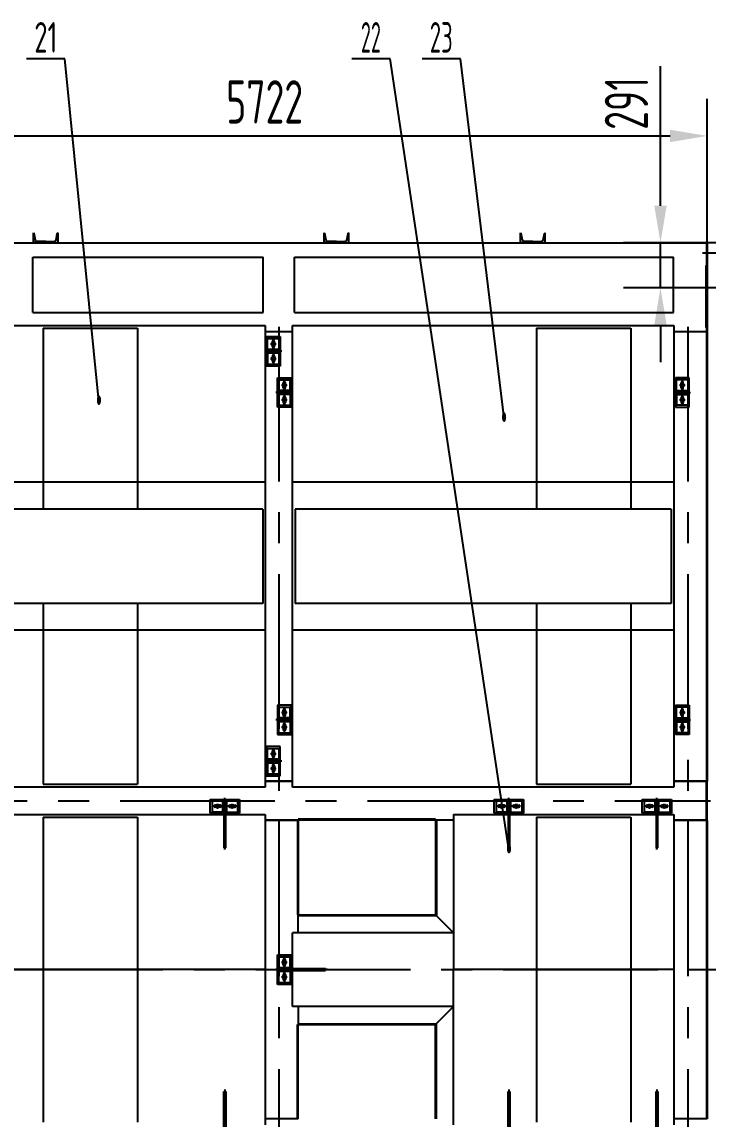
# Model space of a CAD drawing. Header units: millimetres. Extents: x 0 to 33600, y -915 to 23760.
# Drawn here: x 8708 to 13145, y 6398 to 13491 of the extents above; entities that cross this region are included whole.
import ezdxf
from ezdxf.enums import TextEntityAlignment as Align

# ---------------------------------------------------------------- set-up
doc = ezdxf.new("R2010")
doc.units = ezdxf.units.MM
doc.header["$LTSCALE"] = 800
doc.linetypes.add('F', pattern=[0.75, 0.5, -0.25])
doc.linetypes.add('G', pattern=[2, 1.25, -0.25, 0.25, -0.25])
for name, color, linetype in [('01', 7, 'Continuous'), ('02', 1, 'Continuous'), ('04', 2, 'F'), ('05', 4, 'G'), ('08', 1, 'Continuous'), ('11', 3, 'Continuous')]:
    doc.layers.add(name, color=color, linetype=linetype)
doc.styles.get("Standard").update_dxf_attribs({"font": 'isocp', "width": 0.707, "bigfont": 'intecad.shx'})
doc.dimstyles.new('INTE', dxfattribs={"dimscale": 80, "dimtxt": 3.5, "dimasz": 3, "dimexe": 3, "dimexo": 0, "dimgap": 1, "dimtad": 1, "dimdec": 0, "dimdsep": 46, "dimtxsty": 'Standard', "dimcen": 0, "dimclrd": 1, "dimclre": 1, "dimclrt": 3, "dimadec": 0, "dimazin": 0, "dimtfac": 1, "dimtdec": 0, "dimtmove": 0, "dimatfit": 0, "dimfxl": 1, "dimarcsym": 0})

# ---------------------------------------------------------------- blocks, each defined once
blk = doc.blocks.new('33')
at = {"ltscale": 1.25}
for p, q in [((16118.6, 10516.4), (18379.6, 10516.4)), ((18379.6, 10516.4), (18379.6, 7531.4)), ((18557.1, 10516.4), (21021.6, 10516.4)), ((18557.1, 7531.4), (18557.1, 10516.4)), ((21021.6, 10516.4), (21021.6, 7531.4)), ((18379.6, 9504), (16118.6, 9504)), ((21021.6, 9504), (18557.1, 9504)), ((18379.6, 8546), (16118.6, 8546)), ((21021.6, 8546), (18557.1, 8546)), ((18379.6, 7531.4), (16118.6, 7531.4)), ((21021.6, 7531.4), (18557.1, 7531.4))]:
    blk.add_line(p, q, dxfattribs=at)
for p, q in [((16118.6, 7355), (18379.6, 7355)), ((18379.6, 7355), (18379.6, 5348)), ((18379.6, 6351.5), (16118.6, 6351.5)), ((21021.6, 6351.5), (19598.1, 6351.5))]:
    blk.add_line(p, q)
at = {"layer": '01', "color": 7, "linetype": 'Continuous'}
for p, q in [((18113.1, 7444), (18113.1, 7139)), ((18125.1, 7444), (18113.1, 7444)), ((18125.1, 7393), (18113.1, 7393)), ((18125.1, 7139), (18125.1, 7444)), ((19950.1, 7444), (19950.1, 7139)), ((19962.1, 7393), (19950.1, 7393)), ((19962.1, 7139), (19962.1, 7444)), ((20907.1, 7444), (20907.1, 7139)), ((20919.1, 7444), (20907.1, 7444)), ((20919.1, 7393), (20907.1, 7393)), ((20919.1, 7139), (20919.1, 7444)), ((19598.1, 7355), (19598.1, 6351.5)), ((19598.1, 7355), (19950.1, 7355)), ((19962.1, 7355), (20907.1, 7355)), ((20919.1, 7355), (21021.6, 7355)), ((21021.6, 7355), (21021.6, 5348)), ((18125.1, 7190), (18113.1, 7190)), ((19962.1, 7190), (19950.1, 7190)), ((20919.1, 7190), (20907.1, 7190)), ((18113.1, 7139), (18125.1, 7139)), ((19950.1, 7139), (19962.1, 7139)), ((20907.1, 7139), (20919.1, 7139)), ((19598.1, 6590.5), (18557.1, 6590.5)), ((18557.1, 6357.5), (18557.1, 6590.5)), ((18770.6, 6357.5), (18465.6, 6357.5)), ((18465.6, 6357.5), (18465.6, 6345.5)), ((18465.6, 6345.5), (18770.6, 6345.5)), ((18516.6, 6357.5), (18516.6, 6345.5)), ((18557.1, 6112.5), (18557.1, 6345.5)), ((18719.6, 6357.5), (18719.6, 6345.5)), ((18770.6, 6345.5), (18770.6, 6357.5)), ((19598.1, 5348), (19598.1, 6351.5)), ((19598.1, 6112.5), (18557.1, 6112.5)), ((18113.1, 5259), (18113.1, 5564)), ((18113.1, 5564), (18125.1, 5564)), ((18125.1, 5564), (18125.1, 5259)), ((19950.1, 5259), (19950.1, 5564)), ((19950.1, 5564), (19962.1, 5564)), ((19962.1, 5564), (19962.1, 5259)), ((20907.1, 5259), (20907.1, 5564)), ((20907.1, 5564), (20919.1, 5564)), ((20919.1, 5564), (20919.1, 5259)), ((18125.1, 5513), (18113.1, 5513)), ((19962.1, 5513), (19950.1, 5513)), ((20919.1, 5513), (20907.1, 5513))]:
    blk.add_line(p, q, dxfattribs=at)
at = {"layer": '04', "color": 2, "linetype": 'F', "ltscale": 1.25}
blk.add_line((18312.1, 9509), (18312.1, 9499), dxfattribs=at)
at = {"layer": '05', "color": 4, "linetype": 'G'}
for p, q in [((18119.1, 7127.5), (18119.1, 7460)), ((19956.1, 7127.5), (19956.1, 7460)), ((20913.1, 7127.5), (20913.1, 7460)), ((18782.2, 6351.5), (18449.7, 6351.5)), ((18119.1, 5575.6), (18119.1, 5243.1)), ((19956.1, 5575.6), (19956.1, 5243.1)), ((20913.1, 5575.6), (20913.1, 5243.1))]:
    blk.add_line(p, q, dxfattribs=at)
at = {"layer": '05'}
for p, q in [((18135.6, 7406), (18101.6, 7406)), ((19972.6, 7406), (19938.6, 7406)), ((20929.6, 7406), (20895.6, 7406)), ((18503.6, 6368), (18503.6, 6334))]:
    blk.add_line(p, q, dxfattribs=at)
at = {"layer": '11', "color": 3, "linetype": 'Continuous', "ltscale": 1.25}
for p, q in [((16944.1, 10499.9), (16944.1, 9329.9)), ((16944.1, 10499.9), (17554.1, 10499.9)), ((17554.1, 10499.9), (17554.1, 9329.9)), ((20134.1, 10499.9), (20134.1, 9329.9)), ((20134.1, 10499.9), (20744.1, 10499.9)), ((20744.1, 10499.9), (20744.1, 9329.9)), ((16944.1, 8719.9), (16944.1, 7549.9)), ((17554.1, 8719.9), (17554.1, 7549.9)), ((20134.1, 8719.9), (20134.1, 7549.9)), ((20744.1, 8719.9), (20744.1, 7549.9)), ((16944.1, 7549.9), (17554.1, 7549.9)), ((20134.1, 7549.9), (20744.1, 7549.9))]:
    blk.add_line(p, q, dxfattribs=at)
at = {"layer": '11', "color": 3, "linetype": 'Continuous'}
for p, q in [((18363.6, 9329.9), (16134.6, 9329.9)), ((18363.6, 9329.9), (18363.6, 8719.9)), ((21005.6, 9329.9), (18573.1, 9329.9)), ((18573.1, 9329.9), (18573.1, 8719.9)), ((21005.6, 9329.9), (21005.6, 8719.9)), ((18363.6, 8719.9), (16134.6, 8719.9)), ((21005.6, 8719.9), (18573.1, 8719.9)), ((16944.1, 7337.5), (16944.1, 5365.5)), ((16944.1, 7337.5), (17554.1, 7337.5)), ((17554.1, 7337.5), (17554.1, 5365.5)), ((20133.6, 7337.5), (20133.6, 5365.5)), ((20133.6, 7337.5), (20743.6, 7337.5)), ((20743.6, 7337.5), (20743.6, 5365.5))]:
    blk.add_line(p, q, dxfattribs=at)
blk = doc.blocks.new('*U230')
at = {"layer": '01'}
for p, q in [((0, 10), (-9, 4.8)), ((-9, 4.8), (-9, 0)), ((-9, -4.8), (-9, 0)), ((9, 4.8), (0, 10)), ((9, 0), (9, 4.8)), ((9, 0), (9, -4.8)), ((0, -10), (-9, -4.8)), ((9, -4.8), (0, -10))]:
    blk.add_line(p, q, dxfattribs=at)
at = {"layer": '05'}
for p, q in [((-10.9, 0), (10.3, 0)), ((0, -11.8), (0, 11.4))]:
    blk.add_line(p, q, dxfattribs=at)
blk = doc.blocks.new('*U231')
at = {"layer": '01'}
for p, q in [((0, 10), (-9, 4.8)), ((-9, 4.8), (-9, 0)), ((-9, -4.8), (-9, 0)), ((9, 4.8), (0, 10)), ((9, 0), (9, 4.8)), ((9, 0), (9, -4.8)), ((0, -10), (-9, -4.8)), ((9, -4.8), (0, -10))]:
    blk.add_line(p, q, dxfattribs=at)
at = {"layer": '05'}
for p, q in [((-10.9, 0), (10.3, 0)), ((0, -11.8), (0, 11.4))]:
    blk.add_line(p, q, dxfattribs=at)
blk = doc.blocks.new('*U232')
at = {"layer": '01'}
for p, q in [((0, 10), (-9, 4.8)), ((-9, 4.8), (-9, 0)), ((-9, -4.8), (-9, 0)), ((9, 4.8), (0, 10)), ((9, 0), (9, 4.8)), ((9, 0), (9, -4.8)), ((0, -10), (-9, -4.8)), ((9, -4.8), (0, -10))]:
    blk.add_line(p, q, dxfattribs=at)
at = {"layer": '05'}
for p, q in [((-10.9, 0), (10.3, 0)), ((0, -11.8), (0, 11.4))]:
    blk.add_line(p, q, dxfattribs=at)
blk = doc.blocks.new('*U233')
at = {"layer": '01'}
for p, q in [((0, 10), (-9, 4.8)), ((-9, 4.8), (-9, 0)), ((-9, -4.8), (-9, 0)), ((9, 4.8), (0, 10)), ((9, 0), (9, 4.8)), ((9, 0), (9, -4.8)), ((0, -10), (-9, -4.8)), ((9, -4.8), (0, -10))]:
    blk.add_line(p, q, dxfattribs=at)
at = {"layer": '05'}
for p, q in [((-10.9, 0), (10.3, 0)), ((0, -11.8), (0, 11.4))]:
    blk.add_line(p, q, dxfattribs=at)
blk = doc.blocks.new('*D246')
at = {"layer": '08', "color": 1, "lineweight": -2}
for p, q in [((7416.7, 12057.8), (7416.7, 12994.4)), ((13138.7, 12062.8), (13138.7, 12994.4)), ((7656.7, 12754.4), (12898.7, 12754.4))]:
    blk.add_line(p, q, dxfattribs=at)
at = {"layer": '08', "color": 1}
for points in [[(7656.7, 12794.4), (7656.7, 12714.4), (7416.7, 12754.4)], [(12898.7, 12794.4), (12898.7, 12714.4), (13138.7, 12754.4)]]:
    blk.add_solid(points, dxfattribs=at)
at = {"layer": 'Defpoints', "color": 0}
for p in [(13138.7, 12754.4), (13138.7, 12062.8), (7416.7, 12057.8)]:
    blk.add_point(p, dxfattribs=at)
at = {"layer": '08', "color": 3, "insert": (10277.7, 12974.4), "char_height": 280, "attachment_point": 5}
blk.add_mtext('5722', dxfattribs=at)
blk = doc.blocks.new('*U234')
at = {"layer": '01'}
for p, q in [((0, 80), (65, 80)), ((0, 0), (0, 80)), ((16.6, 66.7), (60.9, 75.1)), ((0, 0), (0, -80)), ((8.5, 0), (8.5, 56.9)), ((8.5, 0), (8.5, -56.9)), ((16.6, -66.7), (60.9, -75.1)), ((0, -80), (65, -80))]:
    blk.add_line(p, q, dxfattribs=at)
for centre, radius, start, end in [((60, 80), 5, 280.70564, 0), ((18.5, 56.9), 10, 100.70564, 180), ((18.5, -56.9), 10, 180, 259.29436), ((60, -80), 5, 360, 79.29436)]:
    blk.add_arc(centre, radius, start, end, dxfattribs=at)
at = {"layer": '05'}
blk.add_line((-2.1, 0), (10.1, 0), dxfattribs=at)
blk = doc.blocks.new('*D257')
at = {"layer": '08', "color": 1, "lineweight": -2}
for p, q in [((12836.9, 12303), (12836.9, 13205.8)), ((13334.1, 12063), (12596.9, 12063)), ((12836.9, 11772.5), (12836.9, 12063)), ((13252, 11772.5), (12596.9, 11772.5)), ((12836.9, 11532.5), (12836.9, 11292.5))]:
    blk.add_line(p, q, dxfattribs=at)
at = {"layer": '08', "color": 1}
for points in [[(12796.9, 12303), (12876.9, 12303), (12836.9, 12063)], [(12796.9, 11532.5), (12876.9, 11532.5), (12836.9, 11772.5)]]:
    blk.add_solid(points, dxfattribs=at)
at = {"layer": 'Defpoints', "color": 0}
for p in [(12836.9, 12063), (13334.1, 12063), (13252, 11772.5)]:
    blk.add_point(p, dxfattribs=at)
at = {"layer": '08', "color": 3, "insert": (12616.9, 12964.5), "char_height": 280, "attachment_point": 5, "rotation": 90}
blk.add_mtext('291', dxfattribs=at)

msp = doc.modelspace()

# ---------------------------------------------------------------- linework, layer by layer
for p, q in [((7428.7, 12062.8), (13138.7, 12062.8)), ((10280.7, 11490.8), (10458.2, 11490.8)), ((10289.2, 11456.7), (10378.2, 11456.7)), ((10289.2, 11456.7), (10378.2, 11456.7)), ((10289.2, 11266.7), (10289.2, 11456.7)), ((10295.7, 11444.2), (10371.7, 11444.2)), ((10295.7, 11444.2), (10371.7, 11444.2)), ((10295.7, 11368.2), (10295.7, 11444.2)), ((10327.2, 11419.3), (10327.2, 11425.2)), ((10327.2, 11419.3), (10327.2, 11425.2)), ((10340.2, 11419.3), (10340.2, 11425.2)), ((10340.2, 11419.3), (10340.2, 11425.2)), ((10371.7, 11368.2), (10371.7, 11444.2)), ((10378.2, 11456.7), (10378.2, 11266.7)), ((12922.7, 11490.8), (13138.7, 11490.8)), ((13138.7, 11490.8), (13138.7, 8582.8)), ((10371.7, 11374.2), (10295.7, 11374.2)), ((10371.7, 11368.2), (10295.7, 11368.2)), ((10371.7, 11355.2), (10295.7, 11355.2)), ((10295.7, 11355.2), (10295.7, 11279.2)), ((10327.2, 11393.2), (10327.2, 11399.1)), ((10327.2, 11393.2), (10327.2, 11399.1)), ((10340.2, 11393.2), (10340.2, 11399.1)), ((10340.2, 11393.2), (10340.2, 11399.1)), ((10371.7, 11355.2), (10371.7, 11279.2)), ((10371.7, 11349.2), (10295.7, 11349.2)), ((10295.7, 11279.2), (10371.7, 11279.2)), ((10327.2, 11330.2), (10327.2, 11324.3)), ((10327.2, 11304.1), (10327.2, 11298.2)), ((10340.2, 11330.2), (10340.2, 11324.3)), ((10340.2, 11304.1), (10340.2, 11298.2)), ((10378.2, 11266.7), (10289.2, 11266.7)), ((10360.2, 11000.1), (10360.2, 11190.1)), ((10360.2, 11190.1), (10449.2, 11190.1)), ((10366.7, 11101.6), (10366.7, 11177.6)), ((10366.7, 11177.6), (10442.7, 11177.6)), ((10398.2, 11152.7), (10398.2, 11158.6)), ((10411.2, 11152.7), (10411.2, 11158.6)), ((10442.7, 11101.6), (10442.7, 11177.6)), ((10449.2, 11190.1), (10449.2, 11000.1)), ((12933.7, 11190.1), (12933.7, 11000.1)), ((13022.7, 11190.1), (12933.7, 11190.1)), ((12940.2, 11101.6), (12940.2, 11177.6)), ((13016.2, 11177.6), (12940.2, 11177.6)), ((12971.7, 11152.7), (12971.7, 11158.6)), ((12984.7, 11152.7), (12984.7, 11158.6)), ((13016.2, 11101.6), (13016.2, 11177.6)), ((13022.7, 11000.1), (13022.7, 11190.1)), ((10442.7, 11107.6), (10366.7, 11107.6)), ((10442.7, 11101.6), (10366.7, 11101.6)), ((10366.7, 11088.6), (10366.7, 11012.6)), ((10442.7, 11088.6), (10366.7, 11088.6)), ((10442.7, 11082.6), (10366.7, 11082.6)), ((10398.2, 11126.6), (10398.2, 11132.5)), ((10411.2, 11126.6), (10411.2, 11132.5)), ((10442.7, 11088.6), (10442.7, 11012.6)), ((12940.2, 11107.6), (13016.2, 11107.6)), ((12940.2, 11101.6), (13016.2, 11101.6)), ((12940.2, 11088.6), (12940.2, 11012.6)), ((12940.2, 11088.6), (13016.2, 11088.6)), ((12940.2, 11082.6), (13016.2, 11082.6)), ((12971.7, 11126.6), (12971.7, 11132.5)), ((12984.7, 11126.6), (12984.7, 11132.5)), ((13016.2, 11088.6), (13016.2, 11012.6)), ((10449.2, 11000.1), (10360.2, 11000.1)), ((10366.7, 11012.6), (10442.7, 11012.6)), ((10398.2, 11063.6), (10398.2, 11057.7)), ((10398.2, 11037.5), (10398.2, 11031.6)), ((10411.2, 11063.6), (10411.2, 11057.7)), ((10411.2, 11037.5), (10411.2, 11031.6)), ((12933.7, 11000.1), (13022.7, 11000.1)), ((13016.2, 11012.6), (12940.2, 11012.6)), ((12971.7, 11063.6), (12971.7, 11057.7)), ((12971.7, 11037.5), (12971.7, 11031.6)), ((12984.7, 11063.6), (12984.7, 11057.7)), ((12984.7, 11037.5), (12984.7, 11031.6)), ((10360.2, 9073.5), (10360.2, 8883.5)), ((10449.2, 9073.5), (10360.2, 9073.5)), ((10366.7, 8985), (10366.7, 9061)), ((10366.7, 9061), (10442.7, 9061)), ((10398.2, 9036.1), (10398.2, 9042)), ((10398.2, 9010), (10398.2, 9015.9)), ((10411.2, 9036.1), (10411.2, 9042)), ((10411.2, 9010), (10411.2, 9015.9)), ((10442.7, 8985), (10442.7, 9061)), ((10449.2, 8883.5), (10449.2, 9073.5)), ((12933.7, 8883.5), (12933.7, 9073.5)), ((12933.7, 9073.5), (13022.7, 9073.5)), ((12940.2, 8985), (12940.2, 9061)), ((13016.2, 9061), (12940.2, 9061)), ((12971.7, 9036.1), (12971.7, 9042)), ((12971.7, 9010), (12971.7, 9015.9)), ((12984.7, 9036.1), (12984.7, 9042)), ((12984.7, 9010), (12984.7, 9015.9)), ((13016.2, 8985), (13016.2, 9061)), ((13022.7, 9073.5), (13022.7, 8883.5)), ((10442.7, 8991), (10366.7, 8991)), ((10442.7, 8985), (10366.7, 8985)), ((10442.7, 8972), (10366.7, 8972)), ((10366.7, 8972), (10366.7, 8896)), ((10442.7, 8966), (10366.7, 8966)), ((10398.2, 8947), (10398.2, 8941.1)), ((10411.2, 8947), (10411.2, 8941.1)), ((10442.7, 8972), (10442.7, 8896)), ((12940.2, 8991), (13016.2, 8991)), ((12940.2, 8985), (13016.2, 8985)), ((12940.2, 8972), (13016.2, 8972)), ((12940.2, 8972), (12940.2, 8896)), ((12940.2, 8966), (13016.2, 8966)), ((12971.7, 8947), (12971.7, 8941.1)), ((12984.7, 8947), (12984.7, 8941.1)), ((13016.2, 8972), (13016.2, 8896)), ((10360.2, 8883.5), (10449.2, 8883.5)), ((10366.7, 8896), (10442.7, 8896)), ((10398.2, 8920.9), (10398.2, 8915)), ((10411.2, 8920.9), (10411.2, 8915)), ((13022.7, 8883.5), (12933.7, 8883.5)), ((13016.2, 8896), (12940.2, 8896)), ((12971.7, 8920.9), (12971.7, 8915)), ((12984.7, 8920.9), (12984.7, 8915)), ((10378.2, 8806.9), (10289.2, 8806.9)), ((10289.2, 8806.9), (10289.2, 8616.9)), ((10378.2, 8616.9), (10378.2, 8806.9)), ((10295.7, 8794.4), (10371.7, 8794.4)), ((10295.7, 8718.4), (10295.7, 8794.4)), ((10327.2, 8769.5), (10327.2, 8775.4)), ((10327.2, 8743.4), (10327.2, 8749.3)), ((10340.2, 8769.5), (10340.2, 8775.4)), ((10340.2, 8743.4), (10340.2, 8749.3)), ((10371.7, 8718.4), (10371.7, 8794.4)), ((10371.7, 8724.4), (10295.7, 8724.4)), ((10371.7, 8718.4), (10295.7, 8718.4)), ((10371.7, 8705.4), (10295.7, 8705.4)), ((10295.7, 8705.4), (10295.7, 8629.4)), ((10371.7, 8699.4), (10295.7, 8699.4)), ((10327.2, 8680.4), (10327.2, 8674.5)), ((10327.2, 8654.3), (10327.2, 8648.4)), ((10340.2, 8680.4), (10340.2, 8674.5)), ((10340.2, 8654.3), (10340.2, 8648.4)), ((10371.7, 8705.4), (10371.7, 8629.4)), ((10289.2, 8616.9), (10378.2, 8616.9)), ((10295.7, 8629.4), (10371.7, 8629.4)), ((9925.2, 8464.8), (10115.2, 8464.8)), ((9925.2, 8375.8), (9925.2, 8464.8)), ((9937.7, 8458.3), (9937.7, 8382.3)), ((10013.7, 8458.3), (9937.7, 8458.3)), ((10007.7, 8382.3), (10007.7, 8458.3)), ((10013.7, 8382.3), (10013.7, 8458.3)), ((10026.7, 8458.3), (10102.7, 8458.3)), ((10026.7, 8382.3), (10026.7, 8458.3)), ((10032.7, 8382.3), (10032.7, 8458.3)), ((10102.7, 8458.3), (10102.7, 8382.3)), ((10115.2, 8464.8), (10115.2, 8375.8)), ((11762.2, 8464.8), (11952.2, 8464.8)), ((11762.2, 8375.8), (11762.2, 8464.8)), ((11774.7, 8458.3), (11774.7, 8382.3)), ((11850.7, 8458.3), (11774.7, 8458.3)), ((11844.7, 8382.3), (11844.7, 8458.3)), ((11850.7, 8382.3), (11850.7, 8458.3)), ((11863.7, 8382.3), (11863.7, 8458.3)), ((11863.7, 8458.3), (11939.7, 8458.3)), ((11869.7, 8382.3), (11869.7, 8458.3)), ((11939.7, 8458.3), (11939.7, 8382.3)), ((11952.2, 8464.8), (11952.2, 8375.8)), ((12719.2, 8375.8), (12719.2, 8464.8)), ((12719.2, 8464.8), (12909.2, 8464.8)), ((12731.7, 8458.3), (12731.7, 8382.3)), ((12807.7, 8458.3), (12731.7, 8458.3)), ((12801.7, 8382.3), (12801.7, 8458.3)), ((12807.7, 8382.3), (12807.7, 8458.3)), ((12820.7, 8382.3), (12820.7, 8458.3)), ((12820.7, 8458.3), (12896.7, 8458.3)), ((12826.7, 8382.3), (12826.7, 8458.3)), ((12896.7, 8458.3), (12896.7, 8382.3)), ((12909.2, 8464.8), (12909.2, 8375.8)), ((10115.2, 8375.8), (9925.2, 8375.8)), ((10013.7, 8382.3), (9937.7, 8382.3)), ((9962.6, 8426.8), (9956.7, 8426.8)), ((9962.6, 8413.8), (9956.7, 8413.8)), ((9988.7, 8426.8), (9982.8, 8426.8)), ((9988.7, 8413.8), (9982.8, 8413.8)), ((10026.7, 8382.3), (10102.7, 8382.3)), ((10051.7, 8426.8), (10057.6, 8426.8)), ((10051.7, 8413.8), (10057.6, 8413.8)), ((10077.8, 8426.8), (10083.7, 8426.8)), ((10077.8, 8413.8), (10083.7, 8413.8)), ((11952.2, 8375.8), (11762.2, 8375.8)), ((11850.7, 8382.3), (11774.7, 8382.3)), ((11799.6, 8426.8), (11793.7, 8426.8)), ((11799.6, 8413.8), (11793.7, 8413.8)), ((11825.7, 8426.8), (11819.8, 8426.8)), ((11825.7, 8413.8), (11819.8, 8413.8)), ((11863.7, 8382.3), (11939.7, 8382.3)), ((11888.7, 8426.8), (11894.6, 8426.8)), ((11888.7, 8413.8), (11894.6, 8413.8)), ((11914.8, 8426.8), (11920.7, 8426.8)), ((11914.8, 8413.8), (11920.7, 8413.8)), ((12909.2, 8375.8), (12719.2, 8375.8)), ((12807.7, 8382.3), (12731.7, 8382.3)), ((12756.6, 8426.8), (12750.7, 8426.8)), ((12756.6, 8413.8), (12750.7, 8413.8)), ((12782.7, 8426.8), (12776.8, 8426.8)), ((12782.7, 8413.8), (12776.8, 8413.8)), ((12820.7, 8382.3), (12896.7, 8382.3)), ((12845.7, 8426.8), (12851.6, 8426.8)), ((12845.7, 8413.8), (12851.6, 8413.8)), ((12871.8, 8426.8), (12877.7, 8426.8)), ((12871.8, 8413.8), (12877.7, 8413.8)), ((13138.7, 8328.8), (13138.7, 6398.8)), ((10494.2, 7718.8), (10489.2, 7718.8)), ((10360.2, 7268.8), (10360.2, 7458.8)), ((10360.2, 7458.8), (10449.2, 7458.8)), ((10449.2, 7458.8), (10449.2, 7268.8)), ((10366.7, 7370.3), (10366.7, 7446.3)), ((10366.7, 7446.3), (10442.7, 7446.3)), ((10398.2, 7421.4), (10398.2, 7427.3)), ((10398.2, 7395.3), (10398.2, 7401.2)), ((10411.2, 7421.4), (10411.2, 7427.3)), ((10411.2, 7395.3), (10411.2, 7401.2)), ((10442.7, 7370.3), (10442.7, 7446.3)), ((10442.7, 7376.3), (10366.7, 7376.3)), ((10442.7, 7370.3), (10366.7, 7370.3)), ((10442.7, 7357.3), (10366.7, 7357.3)), ((10366.7, 7357.3), (10366.7, 7281.3)), ((10442.7, 7351.3), (10366.7, 7351.3)), ((10398.2, 7332.3), (10398.2, 7326.4)), ((10411.2, 7332.3), (10411.2, 7326.4)), ((10442.7, 7357.3), (10442.7, 7281.3)), ((10449.2, 7268.8), (10360.2, 7268.8)), ((10366.7, 7281.3), (10442.7, 7281.3)), ((10398.2, 7306.2), (10398.2, 7300.3)), ((10411.2, 7306.2), (10411.2, 7300.3)), ((10494.2, 7008.8), (10489.2, 7008.8))]:
    msp.add_line(p, q)
for centre in [(10333.7, 11409.2), (10333.7, 11409.2), (10333.7, 11314.2), (10404.7, 11142.6), (12978.2, 11142.6), (10404.7, 11047.6), (12978.2, 11047.6), (10404.7, 9026), (12978.2, 9026), (10404.7, 8931), (12978.2, 8931), (10333.7, 8759.4), (10333.7, 8664.4), (9972.7, 8420.3), (10067.7, 8420.3), (11809.7, 8420.3), (11904.7, 8420.3), (12766.7, 8420.3), (12861.7, 8420.3), (10404.7, 7411.3), (10404.7, 7316.3)]:
    msp.add_circle(centre, 12)
for centre, start, end in [((10333.7, 11425.2), 0, 180), ((10333.7, 11425.2), 0, 180), ((10333.7, 11393.2), 180, 0), ((10333.7, 11393.2), 180, 0), ((10333.7, 11330.2), 0, 180), ((10333.7, 11298.2), 180, 0), ((10404.7, 11158.6), 0, 180), ((12978.2, 11158.6), 0, 180), ((10404.7, 11126.6), 180, 0), ((10404.7, 11063.6), 0, 180), ((12978.2, 11126.6), 180, 0), ((12978.2, 11063.6), 0, 180), ((10404.7, 11031.6), 180, 0), ((12978.2, 11031.6), 180, 0), ((10404.7, 9042), 0, 180), ((10404.7, 9010), 180, 0), ((12978.2, 9042), 0, 180), ((12978.2, 9010), 180, 0), ((10404.7, 8947), 0, 180), ((12978.2, 8947), 0, 180), ((10404.7, 8915), 180, 0), ((12978.2, 8915), 180, 0), ((10333.7, 8775.4), 0, 180), ((10333.7, 8743.4), 180, 0), ((10333.7, 8680.4), 0, 180), ((10333.7, 8648.4), 180, 0), ((9956.7, 8420.3), 90, 270), ((9988.7, 8420.3), 270, 90), ((10051.7, 8420.3), 90, 270), ((10083.7, 8420.3), 270, 90), ((11793.7, 8420.3), 90, 270), ((11825.7, 8420.3), 270, 90), ((11888.7, 8420.3), 90, 270), ((11920.7, 8420.3), 270, 90), ((12750.7, 8420.3), 90, 270), ((12782.7, 8420.3), 270, 90), ((12845.7, 8420.3), 90, 270), ((12877.7, 8420.3), 270, 90), ((10404.7, 7427.3), 0, 180), ((10404.7, 7395.3), 180, 0), ((10404.7, 7332.3), 0, 180), ((10404.7, 7300.3), 180, 0)]:
    msp.add_arc(centre, 6.5, start, end)
at = {"layer": '01'}
for p, q in [((13133.7, 12062.8), (13133.7, 11490.8)), ((13138.7, 12062.8), (13138.7, 11490.8)), ((13133.7, 11490.8), (13133.7, 8582.8)), ((10458.2, 8582.8), (10280.7, 8582.8)), ((13138.7, 8582.8), (12922.7, 8582.8)), ((10494.2, 8328.7), (10280.7, 8328.7)), ((10489.2, 8328.7), (10489.2, 7718.8)), ((11383.2, 8335.8), (10494.2, 8335.8)), ((10494.2, 8330.8), (10494.2, 8335.8)), ((10494.2, 8328.7), (10494.2, 7718.8)), ((13138.7, 8328.7), (12922.7, 8328.7)), ((13133.7, 8328.8), (13133.7, 6398.8)), ((10489.2, 6398.8), (10489.2, 7008.8)), ((10494.2, 6398.8), (10494.2, 7008.8)), ((10494.2, 6398.8), (10280.7, 6398.8)), ((13138.7, 6398.8), (12922.7, 6398.8))]:
    msp.add_line(p, q, dxfattribs=at)
at = {"layer": '01', "color": 7, "linetype": 'Continuous'}
for p, q in [((10458.2, 8580.8), (10280.7, 8580.8)), ((13138.7, 8580.8), (12922.7, 8580.8)), ((13133.7, 8330.8), (13133.7, 8580.8)), ((13138.7, 8330.8), (13138.7, 8580.8)), ((11499.2, 8330.8), (10280.7, 8330.8)), ((11383.2, 8330.8), (11383.2, 8335.8)), ((11383.2, 8328.8), (11383.2, 7718.8)), ((11388.2, 8328.8), (11388.2, 7713.8)), ((13138.7, 8330.8), (12922.7, 8330.8)), ((10494.2, 7718.8), (11383.2, 7718.8)), ((10494.2, 7602.8), (10494.2, 7718.8)), ((10494.2, 7713.8), (11388.2, 7713.8)), ((11499.2, 7602.8), (11383.2, 7718.8)), ((10494.2, 7124.8), (10494.2, 7008.8)), ((11499.2, 7124.8), (11383.2, 7008.8)), ((10494.2, 7013.8), (11388.2, 7013.8)), ((10494.2, 7008.8), (11383.2, 7008.8)), ((11383.2, 6398.8), (11383.2, 7008.8)), ((11388.2, 6398.8), (11388.2, 7013.8))]:
    msp.add_line(p, q, dxfattribs=at)
at = {"layer": '02'}
for p, q in [((8986.2, 13252.7), (8738.2, 13252.7)), ((9205.9, 11039.4), (8986.2, 13252.7)), ((11088.4, 13252.7), (10840.4, 13252.7)), ((11857.2, 8139.7), (11088.4, 13252.7)), ((11543.4, 13252.7), (11295.4, 13252.7)), ((11825.8, 10929.6), (11543.4, 13252.7))]:
    msp.add_line(p, q, dxfattribs=at)
at = {"layer": '04', "color": 2, "linetype": 'F'}
msp.add_line((13131.7, 11515.8), (13131.7, 12057.8), dxfattribs=at)
at = {"layer": '05', "color": 4, "linetype": 'G'}
for p, q in [((13108.4, 11999), (15926.7, 11999)), ((10369.2, 11520.8), (10369.2, 3236.8)), ((13013.7, 11520.8), (13013.7, 3236.8)), ((10333.7, 11437.2), (10333.7, 11284.6)), ((10388.6, 11361.7), (10279.8, 11361.7)), ((10345.3, 11409.2), (10321.4, 11409.2)), ((10345.3, 11409.2), (10321.4, 11409.2)), ((10345.3, 11314.2), (10321.4, 11314.2)), ((10416.3, 11142.6), (10392.4, 11142.6)), ((10404.7, 11170.6), (10404.7, 11018)), ((12966.5, 11142.6), (12990.4, 11142.6)), ((12978.2, 11170.6), (12978.2, 11018)), ((10459.6, 11095.1), (10350.8, 11095.1)), ((12923.3, 11095.1), (13032.1, 11095.1)), ((10416.3, 11047.6), (10392.4, 11047.6)), ((12966.5, 11047.6), (12990.4, 11047.6)), ((10416.3, 9026), (10392.4, 9026)), ((10404.7, 8903), (10404.7, 9055.6)), ((12966.5, 9026), (12990.4, 9026)), ((12978.2, 8903), (12978.2, 9055.6)), ((10459.6, 8978.5), (10350.8, 8978.5)), ((12923.3, 8978.5), (13032.1, 8978.5)), ((10416.3, 8931), (10392.4, 8931)), ((12966.5, 8931), (12990.4, 8931)), ((10345.3, 8759.4), (10321.4, 8759.4)), ((10333.7, 8636.4), (10333.7, 8789)), ((10388.6, 8711.9), (10279.8, 8711.9)), ((10345.3, 8664.4), (10321.4, 8664.4)), ((6142.3, 8455.8), (13159.5, 8455.8)), ((10020.2, 8365.4), (10020.2, 8474.2)), ((11857.2, 8365.4), (11857.2, 8474.2)), ((12814.2, 8365.4), (12814.2, 8474.2)), ((10095.7, 8420.3), (9943.1, 8420.3)), ((9972.7, 8408.6), (9972.7, 8432.5)), ((10067.7, 8408.6), (10067.7, 8432.5)), ((11932.7, 8420.3), (11780.1, 8420.3)), ((11809.7, 8408.6), (11809.7, 8432.5)), ((11904.7, 8408.6), (11904.7, 8432.5)), ((12889.7, 8420.3), (12737.1, 8420.3)), ((12766.7, 8408.6), (12766.7, 8432.5)), ((12861.7, 8408.6), (12861.7, 8432.5)), ((10416.3, 7411.3), (10392.4, 7411.3)), ((10404.7, 7439.3), (10404.7, 7286.6)), ((3819.6, 7363.8), (17066.8, 7363.8)), ((10416.3, 7316.3), (10392.4, 7316.3))]:
    msp.add_line(p, q, dxfattribs=at)
at = {"layer": '05'}
for p, q in [((10342.7, 11409.2), (10324.7, 11409.2)), ((10342.7, 11409.2), (10324.7, 11409.2)), ((10342.7, 11314.2), (10324.7, 11314.2)), ((10413.7, 11142.6), (10395.7, 11142.6)), ((12969.2, 11142.6), (12987.2, 11142.6)), ((10413.7, 11047.6), (10395.7, 11047.6)), ((12969.2, 11047.6), (12987.2, 11047.6)), ((10413.7, 9026), (10395.7, 9026)), ((12969.2, 9026), (12987.2, 9026)), ((10413.7, 8931), (10395.7, 8931)), ((12969.2, 8931), (12987.2, 8931)), ((10342.7, 8759.4), (10324.7, 8759.4)), ((10342.7, 8664.4), (10324.7, 8664.4)), ((9972.7, 8411.3), (9972.7, 8429.3)), ((10036.6, 8420.3), (10002.6, 8420.3)), ((10067.7, 8411.3), (10067.7, 8429.3)), ((11809.7, 8411.3), (11809.7, 8429.3)), ((11904.7, 8411.3), (11904.7, 8429.3)), ((12766.7, 8411.3), (12766.7, 8429.3)), ((12861.7, 8411.3), (12861.7, 8429.3)), ((10413.7, 7411.3), (10395.7, 7411.3)), ((10413.7, 7316.3), (10395.7, 7316.3))]:
    msp.add_line(p, q, dxfattribs=at)
at = {"layer": '11', "color": 3, "linetype": 'Continuous'}
for p, q in [((8777.7, 11969.8), (10267.7, 11969.8)), ((8777.7, 11611.8), (8777.7, 11969.8)), ((10267.7, 11611.8), (10267.7, 11969.8)), ((10471.2, 11969.8), (12921.2, 11969.8)), ((10471.2, 11611.8), (10471.2, 11969.8)), ((12921.2, 11611.8), (12921.2, 11969.8)), ((8777.7, 11611.8), (10267.7, 11611.8)), ((10471.2, 11611.8), (12921.2, 11611.8))]:
    msp.add_line(p, q, dxfattribs=at)

# ---------------------------------------------------------------- block references
at = {"xscale": -1}
for name, p, rotation in [('*U232', (10333.7, 11409.2), 270), ('*U232', (10333.7, 11409.2), 270), ('*U231', (10404.7, 11142.6), 270), ('*U233', (12978.2, 11047.6), 90), ('*U231', (10404.7, 9026), 270), ('*U233', (12978.2, 8931), 90), ('*U232', (10333.7, 8759.4), 270), ('*U230', (10404.7, 7411.3), 270)]:
    msp.add_blockref(name, p, dxfattribs=dict(at, rotation=rotation))
for name, p, rotation in [('*U232', (10333.7, 11314.2), 270), ('*U233', (12978.2, 11142.6), 90), ('*U231', (10404.7, 11047.6), 270), ('*U233', (12978.2, 9026), 90), ('*U231', (10404.7, 8931), 270), ('*U232', (10333.7, 8664.4), 270), ('*U230', (9972.7, 8420.3), 180), ('*U230', (11809.7, 8420.3), 180), ('*U230', (12766.7, 8420.3), 180), ('*U230', (10404.7, 7316.3), 270)]:
    msp.add_blockref(name, p, dxfattribs=dict(rotation=rotation))
at = {"extrusion": (0, 0, -1), "zscale": -1, "rotation": 180}
for p in [(-10067.7, 8420.3), (-11904.7, 8420.3), (-12861.7, 8420.3)]:
    msp.add_blockref('*U230', p, dxfattribs=at)
at = {"layer": '01', "xscale": -1, "rotation": 270}
for p in [(8861.7, 12062.8), (10741.7, 12062.8), (12011.7, 12062.8)]:
    msp.add_blockref('*U234', p, dxfattribs=at)
at = {"layer": '01'}
msp.add_blockref('33', (-8099, 1012.2), dxfattribs=at)

# ---------------------------------------------------------------- texts
at = {"layer": '02', "width": 0.605172}
for p, p2 in [((9190.9, 11014.4), (9220.9, 11014.4)), ((11810.8, 10904.6), (11840.8, 10904.6)), ((11842.2, 8114.7), (11872.2, 8114.7))]:
    msp.add_text('●', height=50, dxfattribs=at).set_placement(p, p2, align=Align.FIT)
at = {"layer": '11'}
for s, width, p, p2 in [('21', 0.715765, (8787.8, 13292.7), (8936.6, 13292.7)), ('22', 0.499408, (10899.7, 13292.7), (11029.2, 13292.7)), ('23', 0.581958, (11345, 13292.7), (11493.8, 13292.7))]:
    msp.add_text(s, height=197.99, dxfattribs=dict(at, width=width)).set_placement(p, p2, align=Align.FIT)

# ---------------------------------------------------------------- dimensions: what is measured, and where the dimension line sits
at = {"layer": '08'}
dim = msp.add_linear_dim(base=(12836.9028569, 12062.9916473), p1=(13252.0152327, 11772.4916473), p2=(13334.1195169, 12062.9916473), angle=270, dimstyle='INTE', dxfattribs=at)
dim.commit()
dim.dimension.update_dxf_attribs({"geometry": '*D257', "text_midpoint": (12836.9028569, 12964.525819), "dimtype": 160})
dim = msp.add_linear_dim(base=(13138.7, 12754.4), p1=(7416.7, 12057.8), p2=(13138.7, 12062.8), dimstyle='INTE', dxfattribs=at)
dim.commit()
dim.dimension.update_dxf_attribs({"geometry": '*D246', "text_midpoint": (10277.7, 12974.4)})

doc.saveas('drawing.dxf')
